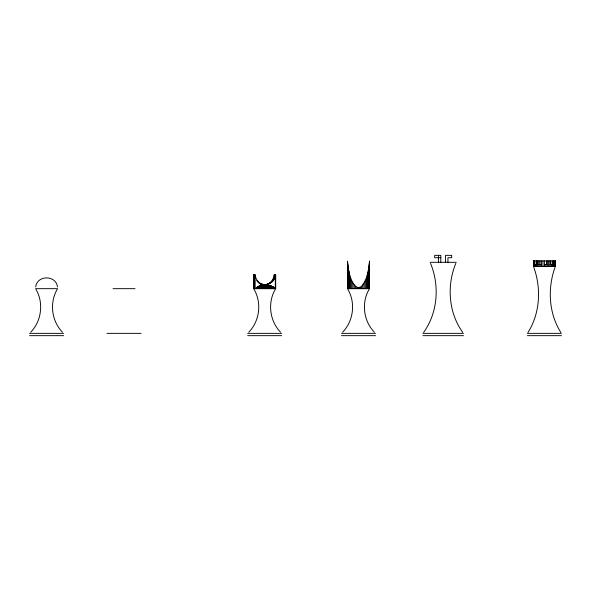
<?xml version="1.0" encoding="UTF-8"?>
<svg xmlns="http://www.w3.org/2000/svg" width="591" height="591" viewBox="0 0 591 591"><rect width="100%" height="100%" fill="white"/><g stroke="black" fill="none" stroke-linecap="round" stroke-linejoin="round"><path stroke-width="0.89" d="M263.239 288.674L263.911 285.712L264.672 284.677A17.146 10.439 90 0 1 265.884 284.796M35.719 286.953C36.938 274.904 56.234 274.904 57.453 286.953M261.828 288.674L263.158 285.712L264.672 284.677A17.146 8.577 90 0 1 265.669 284.796M555.008 267.383C547.399 288.452 548.743 313.378 560.874 332.511M455.787 263.416C446.619 285.601 448.539 312.794 462.76 332.452M260.461 288.674C261.458 283.946 267.524 283.554 268.203 288.674M57.179 289.376C49.326 302.799 51.587 321.105 62.476 332.216M275.273 289.376C267.413 302.799 269.681 321.105 280.57 332.216M369.094 289.376C361.241 302.799 363.502 321.105 374.391 332.216M527.955 332.511C540.085 313.378 541.43 288.452 533.821 267.383M259.176 288.674C260.683 284.478 267.154 282.978 267.524 288.674M423.592 332.452C437.813 312.794 439.741 285.601 430.566 263.416M257.979 288.674L261.111 285.712L264.672 284.677A17.146 16.563 90 0 1 275.303 288.674L275.303 274.8A11.066 10.69 -90 0 1 260.446 283.776M30.695 332.216C41.584 321.105 43.845 302.799 35.992 289.376M248.781 332.216C259.671 321.105 261.939 302.799 254.078 289.376M342.61 332.216C353.499 321.105 355.76 302.799 347.9 289.376M256.893 288.674C259.109 286.133 262.921 283.628 266.312 285.298M255.947 288.674C258.341 286.162 261.769 284.419 265.315 284.796M266.556 285.712L259.419 285.712L255.149 288.674L255.149 274.8L253.672 274.8L253.672 288.674L275.679 288.674L275.679 274.8L274.202 274.8A11.059 9.921 -90 0 1 266.748 284.36L264.354 284.677M264.037 284.796L264.672 284.677A17.146 15.839 90 0 1 274.845 288.674M264.724 284.677L267.383 284.352A11.059 11.037 -90 0 0 275.672 274.8M440.797 257.72L434.673 257.72L434.673 255.342L440.797 255.342L440.797 262.301M430.085 262.301L456.274 262.301M533.414 264.45L533.784 264.45M534.885 264.45L536.857 264.45L536.857 260.912M538.911 264.45L541.57 264.45M544.414 264.45L547.266 264.45M549.918 264.45L552.193 264.45M553.582 264.45L555.045 264.45M264.273 284.677L265.078 284.677M261 285.143L265.943 285.143M257.905 286.495L267.139 286.495M256.472 287.492L267.693 287.492M35.586 288.674L57.586 288.674M113.051 288.674L135.058 288.674M29.55 333.361L63.621 333.361M107.015 333.361L141.086 333.361M247.644 333.361L281.708 333.361M341.465 333.361L375.536 333.361M422.905 333.354L463.447 333.354M527.379 333.361L561.45 333.361M29.55 335.658L63.621 335.658M247.644 335.658L281.708 335.658M341.465 335.658L375.536 335.658M422.905 335.658L463.447 335.658M527.379 335.658L561.45 335.658M264.997 284.677L262.603 284.352A11.059 9.921 -90 0 1 255.149 274.8M266.113 288.674L264.938 284.796L261.968 284.352A11.059 11.037 -90 0 1 260.269 283.776M555.326 260.912L555.326 266.334M555.045 260.912L555.045 266.334M554.58 264.45L554.58 266.334M553.944 260.912L553.944 266.334M553.146 260.912L553.146 266.334M552.193 260.912L552.193 266.334M551.115 264.45L551.115 266.334M550.59 260.912L550.59 264.45M549.918 260.912L549.918 266.334M548.625 260.912L548.625 266.334M547.266 260.912L547.266 266.334M546.675 260.912L546.675 264.45M545.848 264.45L545.848 266.334M544.414 260.912L544.414 266.334M542.981 260.912L542.981 266.334M541.57 260.912L541.57 266.334M540.204 264.45L540.204 266.334M540.048 260.912L540.048 264.45M538.911 260.912L538.911 266.334M537.714 260.912L537.714 266.334M536.635 260.912L536.635 266.334M535.682 264.45L535.682 266.334M534.885 260.912L534.885 266.334M534.249 260.912L534.249 266.334M533.784 260.912L533.784 266.334M533.503 260.912L533.503 266.334M447.941 262.301L447.941 257.72L451.672 257.72L451.672 255.342L445.555 255.342L445.555 262.301M438.419 255.342L438.419 262.301M369.405 262.603L369.405 288.674M369.124 264.953L369.124 288.674M368.666 267.841L368.666 288.674M368.03 271.816L368.03 288.674M367.225 274.712L367.225 288.674M366.28 278.058L366.28 288.674M365.194 280.688L365.194 288.674M364.004 283.155L364.004 288.674M362.711 285.002L362.711 288.674M361.345 286.421L361.345 288.674M359.934 287.263L359.934 288.674M358.501 287.529L358.501 288.674M357.06 287.292L357.06 288.674M355.649 286.376L355.649 288.674M354.29 285.084L354.29 288.674M352.997 283.059L352.997 288.674M351.8 280.865L351.8 288.674M350.722 277.851L350.722 288.674M349.769 275.111L349.769 288.674M348.971 271.306L348.971 288.674M348.335 268.277L348.335 288.674M347.87 264.672L347.87 288.674M347.589 262.02L347.589 288.674M274.845 276.536L274.845 274.8A11.066 10.224 -90 0 1 260.631 283.776M274.202 274.8L274.202 276.536M264.864 284.663L264.672 284.677A17.146 2.238 -90 0 0 264.162 285.143M264.672 288.674L264.672 284.677A17.146 14.849 -90 0 1 274.202 288.674M264.487 284.663L264.672 284.677A17.146 4.44 -90 0 1 265.699 285.143M254.507 288.674L254.507 274.8A11.066 10.224 -90 0 0 255.076 277.423M254.049 288.674L254.049 274.8A11.066 10.69 -90 0 0 254.374 276.566M253.768 274.8L253.768 288.674M272.953 286.805A17.087 17.05 -90 0 1 275.679 288.674M266.644 284.796A17.146 16.999 -90 0 1 275.583 288.674L275.583 274.8A11.066 10.97 -90 0 1 260.335 283.776M273.404 288.674A17.146 13.6 90 0 0 264.672 284.685A17.146 6.56 -90 0 1 268.883 288.674M272.458 288.674A17.146 12.123 90 0 0 264.672 284.685A17.146 2.238 90 0 1 265.189 285.143M271.372 288.674A17.146 10.439 -90 0 0 264.672 284.685A17.146 8.577 -90 0 1 270.176 288.674M259.663 283.392A11.066 10.69 -90 0 1 258.201 282.417M259.885 283.392A11.066 10.224 -90 0 1 256.701 280.54M263.652 285.143A17.146 4.44 90 0 1 264.162 284.796M369.501 261.17C368.4 270.139 367.624 280.585 360.658 287.13L357.666 287.684C349.067 282.254 348.853 270.242 347.493 261.133L347.493 288.674L369.501 288.674L369.501 261.17M555.414 260.912L533.414 260.912L533.414 266.334L555.414 266.334L555.414 260.912"/></g></svg>
